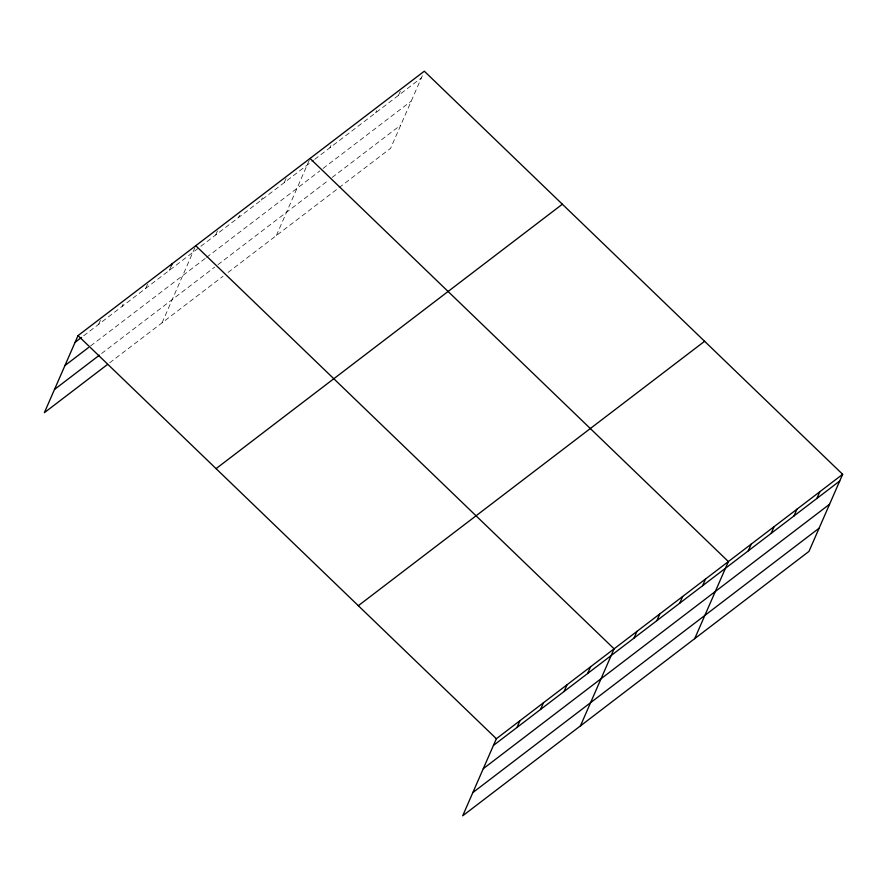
<?xml version="1.0" encoding="UTF-8"?>
<svg xmlns="http://www.w3.org/2000/svg" width="887" height="887" viewBox="0 0 887 887"><rect width="100%" height="100%" fill="white"/><g stroke="black" fill="none" stroke-linecap="round" stroke-linejoin="round"><path stroke-width="0.67" stroke-dasharray="4.43 3.33" d="M98.634 324.343L101.085 318.743M122.184 306.359L123.16 304.119M145.734 288.375L148.173 282.787M169.284 270.402L171.235 265.923M162.088 322.79L195.273 246.819M215.685 234.966L218.612 228.258M238.536 217.515L239.512 215.275M261.388 200.063L262.375 197.823M284.25 182.611L286.689 177.023M276.356 235.532L309.541 159.571M329.953 147.708L330.929 145.479M375.667 112.815L376.642 110.576M398.518 95.364L400.968 89.764M422.356 75.672L390.635 148.273L227.382 272.93M83.655 335.785L313.632 160.181M314.719 159.35L421.369 77.912M90.64 345.93L205.54 258.184M206.627 257.363L319.808 170.936M323.079 168.441L411.224 101.129M101.595 353.503L214.676 267.153M217.936 264.659L328.944 179.906M332.215 177.411L400.78 125.056M109.644 362.827L223.036 276.245"/><path stroke-width="1.33" d="M842.65 474.312L496.365 738.727L462.692 815.807L808.977 551.392L842.65 474.312L424.308 71.193L78.023 335.608L44.35 412.688L107.504 364.468M171.235 265.923L172.211 263.683M516.977 727.462L519.915 720.743M540.527 709.478L543.465 702.759M564.077 691.494L567.015 684.786M587.626 673.521L590.554 666.802M580.431 725.91L614.103 648.829L195.761 245.71M634.028 638.086L636.955 631.378M656.879 620.634L659.817 613.926M679.73 603.182L682.668 596.474M702.593 585.73L705.52 579.023M694.698 638.651L728.382 561.571L310.04 158.451M748.295 550.838L751.234 544.119M771.158 533.386L774.085 526.667M794.009 515.935L796.936 509.216M816.86 498.483L819.799 491.764M75.096 342.315L81.515 337.415M64.951 365.544L88.489 347.56M54.495 389.46L99.444 355.144M216.084 468.635L562.358 204.221M358.315 605.699L704.6 341.284M493.438 745.435L839.712 481.031M483.293 768.663L829.567 504.248M472.838 792.579L819.122 528.175M78.023 335.608L496.365 738.727"/></g></svg>
